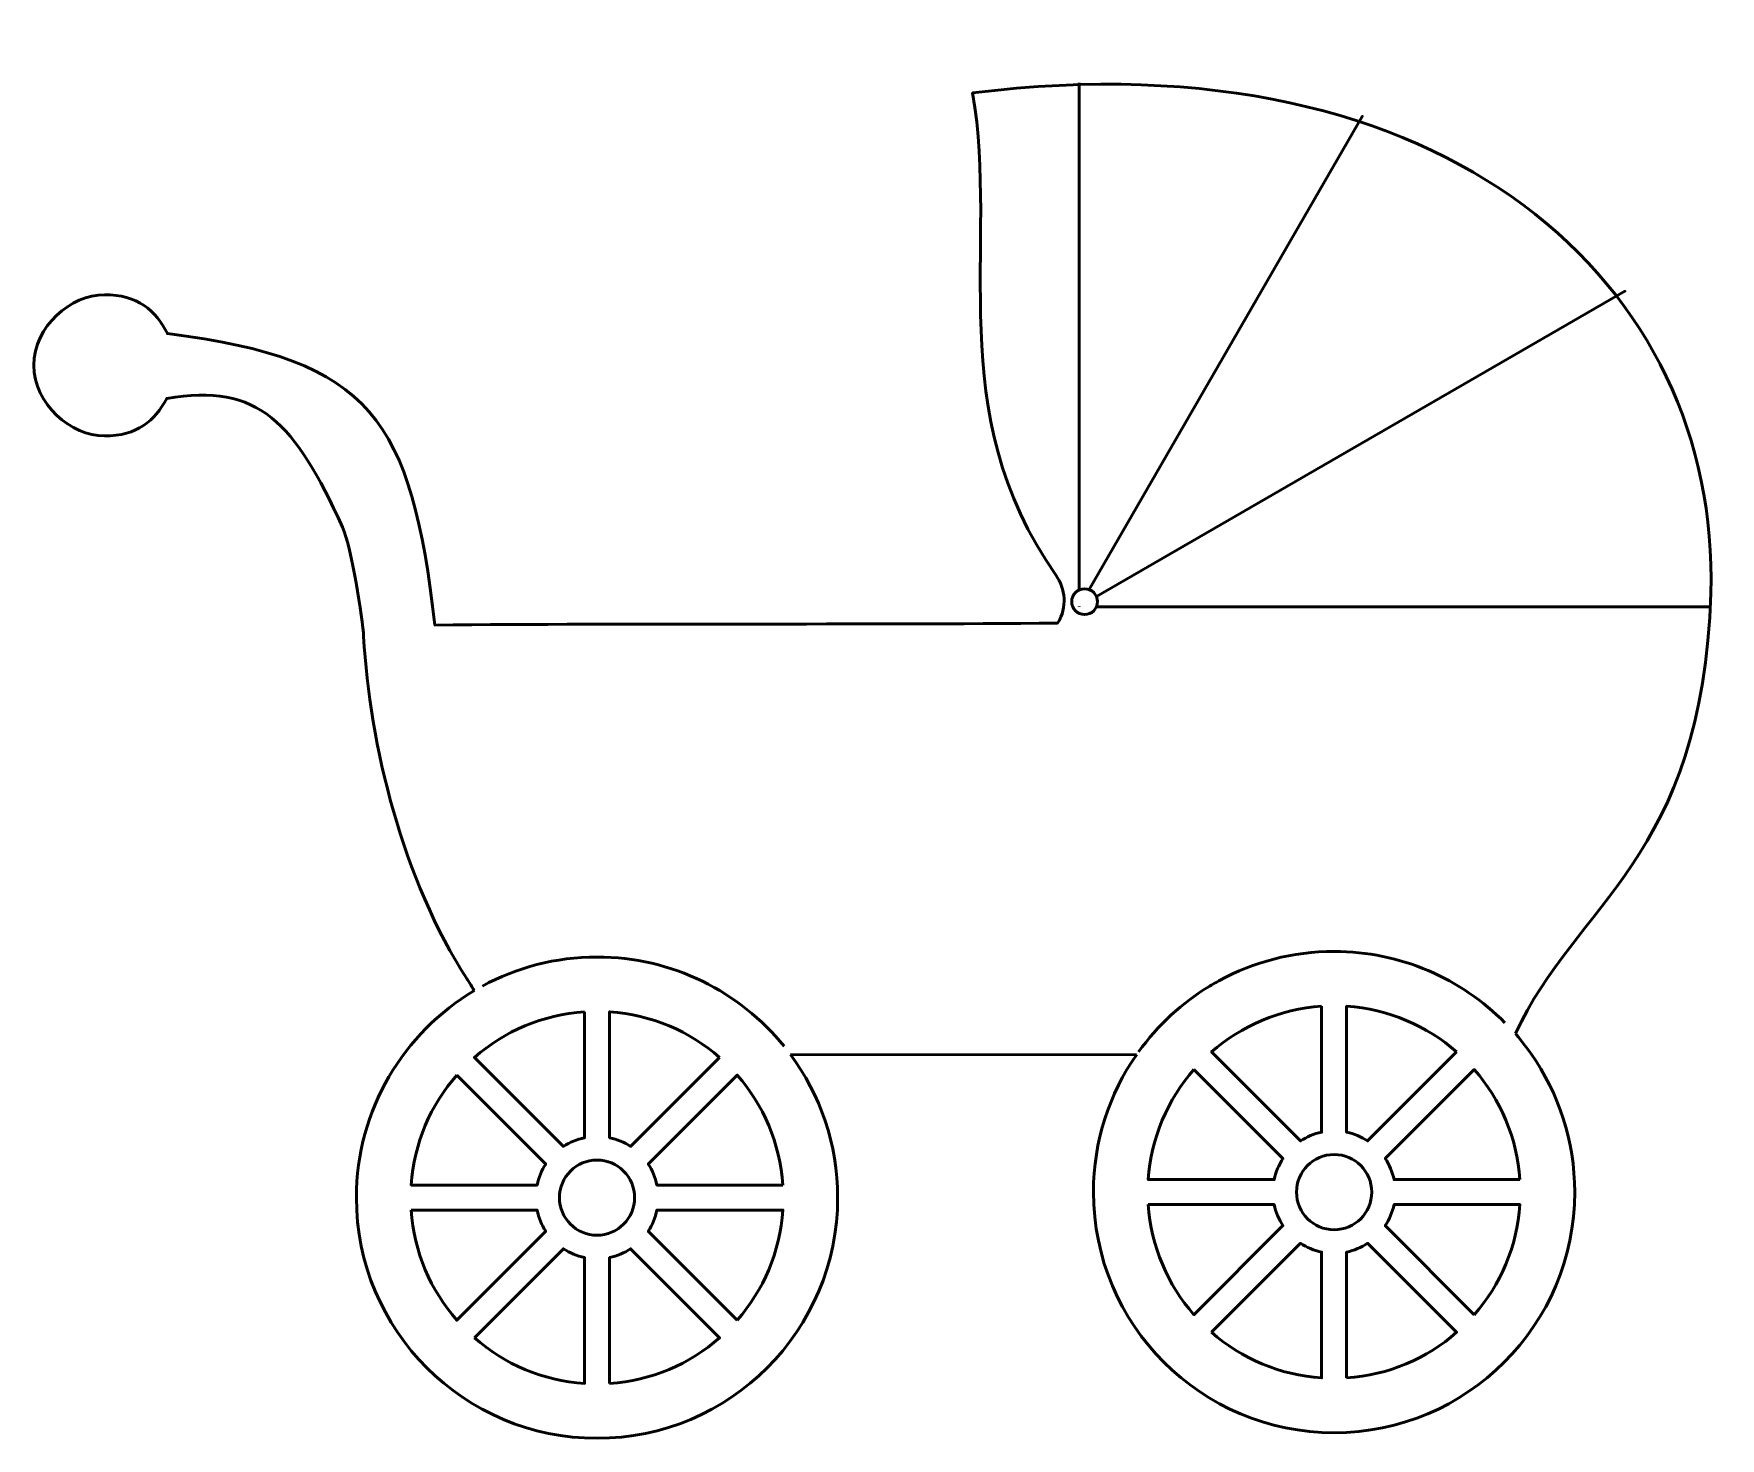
# Model space of a CAD drawing. Header units: centimetres. Extents: x -59 to -13.7, y -29.1 to 8.7.
import ezdxf

# ---------------------------------------------------------------- set-up
doc = ezdxf.new("R2010")
doc.units = ezdxf.units.CM
doc.header["$MEASUREMENT"] = 0
doc.layers.add('Layer 1', color=7, linetype='Continuous')

msp = doc.modelspace()

# ---------------------------------------------------------------- linework, layer by layer
at = {"layer": 'Layer 1', "color": 114, "lineweight": 50}
for points, knots in [([(-47.19462, -17.03866), (-47.20455, -17.02358), (-47.37361, -16.74756), (-47.38348, -16.73242), (-47.38348, -16.73242), (-49.11439, -14.07855), (-50.00877, -10.41391), (-50.16425, -7.53456), (-50.16425, -7.53456), (-50.18965, -7.06418), (-50.48838, -5.13362), (-50.73413, -4.59431), (-50.73413, -4.59431), (-52.00694, -1.80133), (-52.97144, -0.70973), (-55.45098, -1.14028), (-55.45098, -1.14028), (-55.76961, -1.73907), (-56.23936, -2.14692), (-57.12552, -2.14692), (-57.12552, -2.14692), (-58.01168, -2.14692), (-59.0212, -1.298), (-59.0212, -0.25119), (-59.0212, -0.25119), (-59.0212, 0.79562), (-58.01952, 1.64449), (-57.12552, 1.64449), (-57.12552, 1.64449), (-56.23152, 1.64449), (-55.74243, 1.21881), (-55.43075, 0.59872), (-55.43075, 0.59872), (-49.92431, -0.08076), (-48.88968, -1.71868), (-48.25113, -7.22363), (-48.25113, -7.22363), (-43.05297, -7.17724), (-36.73422, -7.21735), (-31.53603, -7.17091), (-31.53603, -7.17091), (-31.26396, -6.74452), (-31.32886, -6.24379), (-31.5785, -5.88953), (-31.5785, -5.88953), (-34.67585, -1.49474), (-33.10154, 2.93882), (-33.81654, 7.0608), (-33.81654, 7.0608), (-21.06507, 8.65094), (-13.74643, 1.91149), (-13.99945, -6.36947), (-13.99945, -6.36947), (-14.21797, -13.52388), (-17.64594, -14.67488), (-19.23918, -18.19314)], [0, 0, 0, 0, 0.06666667, 0.06666667, 0.06666667, 0.06666667, 0.13333333, 0.13333333, 0.13333333, 0.13333333, 0.2, 0.2, 0.2, 0.2, 0.26666667, 0.26666667, 0.26666667, 0.26666667, 0.33333333, 0.33333333, 0.33333333, 0.33333333, 0.4, 0.4, 0.4, 0.4, 0.46666667, 0.46666667, 0.46666667, 0.46666667, 0.53333333, 0.53333333, 0.53333333, 0.53333333, 0.6, 0.6, 0.6, 0.6, 0.66666667, 0.66666667, 0.66666667, 0.66666667, 0.73333333, 0.73333333, 0.73333333, 0.73333333, 0.8, 0.8, 0.8, 0.8, 0.86666667, 0.86666667, 0.86666667, 0.86666667, 1, 1, 1, 1]), ([(-30.81091, -6.25034), (-30.61997, -6.25034), (-30.46513, -6.40518), (-30.46513, -6.59611), (-30.46513, -6.59611), (-30.46513, -6.78705), (-30.61997, -6.94189), (-30.81091, -6.94189), (-30.81091, -6.94189), (-31.00184, -6.94189), (-31.15668, -6.78705), (-31.15668, -6.59611), (-31.15668, -6.59611), (-31.15668, -6.40518), (-31.00184, -6.25034), (-30.81091, -6.25034)], [0, 0, 0, 0, 0.2, 0.2, 0.2, 0.2, 0.4, 0.4, 0.4, 0.4, 0.6, 0.6, 0.6, 0.6, 1, 1, 1, 1]), ([(-47.19133, -17.03671), (-49.08818, -18.16234), (-50.35995, -20.23109), (-50.35995, -22.59628), (-50.35995, -22.59628), (-50.35995, -26.16348), (-47.46706, -29.05637), (-43.89985, -29.05637), (-43.89985, -29.05637), (-40.33265, -29.05637), (-37.43976, -26.16348), (-37.43976, -22.59628), (-37.43976, -22.59628), (-37.43976, -21.15606), (-37.91132, -19.82576), (-38.70841, -18.75139)], [0, 0, 0, 0, 0.2, 0.2, 0.2, 0.2, 0.4, 0.4, 0.4, 0.4, 0.6, 0.6, 0.6, 0.6, 1, 1, 1, 1]), ([(-44.23493, -17.60781), (-45.36328, -17.6825), (-46.38938, -18.13164), (-47.19013, -18.83214), (-47.19013, -18.83214), (-47.19013, -18.83214), (-44.80019, -21.2221), (-44.80019, -21.2221), (-44.80019, -21.2221), (-44.63091, -21.11092), (-44.43993, -21.03018), (-44.23493, -20.98767), (-44.23493, -20.98767), (-44.23493, -20.98767), (-44.23493, -17.60781), (-44.23493, -17.60781)], [0, 0, 0, 0, 0.2, 0.2, 0.2, 0.2, 0.4, 0.4, 0.4, 0.4, 0.6, 0.6, 0.6, 0.6, 1, 1, 1, 1]), ([(-40.60957, -18.83214), (-41.41024, -18.13156), (-42.43643, -17.68254), (-43.56478, -17.60781), (-43.56478, -17.60781), (-43.56478, -17.60781), (-43.56478, -20.98767), (-43.56478, -20.98767), (-43.56478, -20.98767), (-43.35979, -21.03018), (-43.16875, -21.11092), (-42.99952, -21.2221), (-42.99952, -21.2221), (-42.99952, -21.2221), (-40.60957, -18.83214), (-40.60957, -18.83214)], [0, 0, 0, 0, 0.2, 0.2, 0.2, 0.2, 0.4, 0.4, 0.4, 0.4, 0.6, 0.6, 0.6, 0.6, 1, 1, 1, 1]), ([(-24.44819, -17.45967), (-25.57654, -17.53436), (-26.60264, -17.9835), (-27.40339, -18.684), (-27.40339, -18.684), (-27.40339, -18.684), (-25.01345, -21.07396), (-25.01345, -21.07396), (-25.01345, -21.07396), (-24.84417, -20.96278), (-24.65319, -20.88204), (-24.44819, -20.83953), (-24.44819, -20.83953), (-24.44819, -20.83953), (-24.44819, -17.45967), (-24.44819, -17.45967)], [0, 0, 0, 0, 0.2, 0.2, 0.2, 0.2, 0.4, 0.4, 0.4, 0.4, 0.6, 0.6, 0.6, 0.6, 1, 1, 1, 1]), ([(-20.82283, -18.684), (-21.6235, -17.98342), (-22.64969, -17.5344), (-23.77804, -17.45967), (-23.77804, -17.45967), (-23.77804, -17.45967), (-23.77804, -20.83953), (-23.77804, -20.83953), (-23.77804, -20.83953), (-23.57305, -20.88204), (-23.38201, -20.96278), (-23.21278, -21.07396), (-23.21278, -21.07396), (-23.21278, -21.07396), (-20.82283, -18.684), (-20.82283, -18.684)], [0, 0, 0, 0, 0.2, 0.2, 0.2, 0.2, 0.4, 0.4, 0.4, 0.4, 0.6, 0.6, 0.6, 0.6, 1, 1, 1, 1]), ([(-29.4128, -18.7536), (-30.14415, -19.80063), (-30.57321, -21.07439), (-30.57321, -22.44814), (-30.57321, -22.44814), (-30.57321, -26.01534), (-27.68032, -28.90823), (-24.11311, -28.90823), (-24.11311, -28.90823), (-20.54591, -28.90823), (-17.65302, -26.01534), (-17.65302, -22.44814), (-17.65302, -22.44814), (-17.65302, -21.06709), (-18.08664, -19.78711), (-18.82508, -18.73696), (-18.82508, -18.73696), (-18.85671, -18.69198), (-19.20643, -18.23728), (-19.23918, -18.19314)], [0, 0, 0, 0, 0.16666667, 0.16666667, 0.16666667, 0.16666667, 0.33333333, 0.33333333, 0.33333333, 0.33333333, 0.5, 0.5, 0.5, 0.5, 0.66666667, 0.66666667, 0.66666667, 0.66666667, 1, 1, 1, 1]), ([(-47.66399, -19.30598), (-48.36457, -20.10665), (-48.81359, -21.13285), (-48.88833, -22.26119), (-48.88833, -22.26119), (-48.88833, -22.26119), (-45.50846, -22.26119), (-45.50846, -22.26119), (-45.50846, -22.26119), (-45.46595, -22.0562), (-45.3852, -21.86518), (-45.27403, -21.69594), (-45.27403, -21.69594), (-45.27403, -21.69594), (-47.66399, -19.30598), (-47.66399, -19.30598)], [0, 0, 0, 0, 0.2, 0.2, 0.2, 0.2, 0.4, 0.4, 0.4, 0.4, 0.6, 0.6, 0.6, 0.6, 1, 1, 1, 1]), ([(-38.91139, -22.26119), (-38.98609, -21.13285), (-39.43523, -20.10674), (-40.13572, -19.30598), (-40.13572, -19.30598), (-40.13572, -19.30598), (-42.52567, -21.69594), (-42.52567, -21.69594), (-42.52567, -21.69594), (-42.41449, -21.86521), (-42.33376, -22.0562), (-42.29124, -22.26119), (-42.29124, -22.26119), (-42.29124, -22.26119), (-38.91139, -22.26119), (-38.91139, -22.26119)], [0, 0, 0, 0, 0.2, 0.2, 0.2, 0.2, 0.4, 0.4, 0.4, 0.4, 0.6, 0.6, 0.6, 0.6, 1, 1, 1, 1]), ([(-27.87725, -19.15784), (-28.57783, -19.95851), (-29.02685, -20.98471), (-29.10159, -22.11305), (-29.10159, -22.11305), (-29.10159, -22.11305), (-25.72172, -22.11305), (-25.72172, -22.11305), (-25.72172, -22.11305), (-25.67921, -21.90806), (-25.59846, -21.71704), (-25.48729, -21.5478), (-25.48729, -21.5478), (-25.48729, -21.5478), (-27.87725, -19.15784), (-27.87725, -19.15784)], [0, 0, 0, 0, 0.2, 0.2, 0.2, 0.2, 0.4, 0.4, 0.4, 0.4, 0.6, 0.6, 0.6, 0.6, 1, 1, 1, 1]), ([(-19.12465, -22.11305), (-19.19935, -20.98471), (-19.64849, -19.9586), (-20.34898, -19.15784), (-20.34898, -19.15784), (-20.34898, -19.15784), (-22.73893, -21.5478), (-22.73893, -21.5478), (-22.73893, -21.5478), (-22.62775, -21.71707), (-22.54702, -21.90806), (-22.5045, -22.11305), (-22.5045, -22.11305), (-22.5045, -22.11305), (-19.12465, -22.11305), (-19.12465, -22.11305)], [0, 0, 0, 0, 0.2, 0.2, 0.2, 0.2, 0.4, 0.4, 0.4, 0.4, 0.6, 0.6, 0.6, 0.6, 1, 1, 1, 1]), ([(-43.89985, -21.58671), (-44.45732, -21.58671), (-44.90942, -22.03881), (-44.90942, -22.59628), (-44.90942, -22.59628), (-44.90942, -23.15376), (-44.45732, -23.60584), (-43.89985, -23.60584), (-43.89985, -23.60584), (-43.34237, -23.60584), (-42.8903, -23.15376), (-42.8903, -22.59628), (-42.8903, -22.59628), (-42.8903, -22.03881), (-43.34237, -21.58671), (-43.89985, -21.58671)], [0, 0, 0, 0, 0.2, 0.2, 0.2, 0.2, 0.4, 0.4, 0.4, 0.4, 0.6, 0.6, 0.6, 0.6, 1, 1, 1, 1]), ([(-24.11311, -21.43857), (-24.67058, -21.43857), (-25.12268, -21.89067), (-25.12268, -22.44814), (-25.12268, -22.44814), (-25.12268, -23.00562), (-24.67058, -23.4577), (-24.11311, -23.4577), (-24.11311, -23.4577), (-23.55563, -23.4577), (-23.10356, -23.00562), (-23.10356, -22.44814), (-23.10356, -22.44814), (-23.10356, -21.89067), (-23.55563, -21.43857), (-24.11311, -21.43857)], [0, 0, 0, 0, 0.2, 0.2, 0.2, 0.2, 0.4, 0.4, 0.4, 0.4, 0.6, 0.6, 0.6, 0.6, 1, 1, 1, 1]), ([(-48.88833, -22.93134), (-48.81363, -24.0597), (-48.36447, -25.0858), (-47.66399, -25.88656), (-47.66399, -25.88656), (-47.66399, -25.88656), (-45.27403, -23.4966), (-45.27403, -23.4966), (-45.27403, -23.4966), (-45.3852, -23.32733), (-45.46595, -23.13634), (-45.50846, -22.93134), (-45.50846, -22.93134), (-45.50846, -22.93134), (-48.88833, -22.93134), (-48.88833, -22.93134)], [0, 0, 0, 0, 0.2, 0.2, 0.2, 0.2, 0.4, 0.4, 0.4, 0.4, 0.6, 0.6, 0.6, 0.6, 1, 1, 1, 1]), ([(-40.13572, -25.88656), (-39.43515, -25.08589), (-38.98612, -24.0597), (-38.91139, -22.93134), (-38.91139, -22.93134), (-38.91139, -22.93134), (-42.29124, -22.93134), (-42.29124, -22.93134), (-42.29124, -22.93134), (-42.33376, -23.13634), (-42.41449, -23.32738), (-42.52567, -23.4966), (-42.52567, -23.4966), (-42.52567, -23.4966), (-40.13572, -25.88656), (-40.13572, -25.88656)], [0, 0, 0, 0, 0.2, 0.2, 0.2, 0.2, 0.4, 0.4, 0.4, 0.4, 0.6, 0.6, 0.6, 0.6, 1, 1, 1, 1]), ([(-29.10159, -22.7832), (-29.02689, -23.91156), (-28.57773, -24.93766), (-27.87725, -25.73842), (-27.87725, -25.73842), (-27.87725, -25.73842), (-25.48729, -23.34846), (-25.48729, -23.34846), (-25.48729, -23.34846), (-25.59846, -23.17919), (-25.67921, -22.9882), (-25.72172, -22.7832), (-25.72172, -22.7832), (-25.72172, -22.7832), (-29.10159, -22.7832), (-29.10159, -22.7832)], [0, 0, 0, 0, 0.2, 0.2, 0.2, 0.2, 0.4, 0.4, 0.4, 0.4, 0.6, 0.6, 0.6, 0.6, 1, 1, 1, 1]), ([(-20.34898, -25.73842), (-19.64841, -24.93775), (-19.19938, -23.91156), (-19.12465, -22.7832), (-19.12465, -22.7832), (-19.12465, -22.7832), (-22.5045, -22.7832), (-22.5045, -22.7832), (-22.5045, -22.7832), (-22.54702, -22.9882), (-22.62775, -23.17924), (-22.73893, -23.34846), (-22.73893, -23.34846), (-22.73893, -23.34846), (-20.34898, -25.73842), (-20.34898, -25.73842)], [0, 0, 0, 0, 0.2, 0.2, 0.2, 0.2, 0.4, 0.4, 0.4, 0.4, 0.6, 0.6, 0.6, 0.6, 1, 1, 1, 1]), ([(-47.19013, -26.36041), (-46.38948, -27.06098), (-45.36328, -27.51001), (-44.23493, -27.58474), (-44.23493, -27.58474), (-44.23493, -27.58474), (-44.23493, -24.20487), (-44.23493, -24.20487), (-44.23493, -24.20487), (-44.43993, -24.16237), (-44.63095, -24.08162), (-44.80019, -23.97045), (-44.80019, -23.97045), (-44.80019, -23.97045), (-47.19013, -26.36041), (-47.19013, -26.36041)], [0, 0, 0, 0, 0.2, 0.2, 0.2, 0.2, 0.4, 0.4, 0.4, 0.4, 0.6, 0.6, 0.6, 0.6, 1, 1, 1, 1]), ([(-43.56478, -27.58474), (-42.43643, -27.51004), (-41.41032, -27.06089), (-40.60957, -26.36041), (-40.60957, -26.36041), (-40.60957, -26.36041), (-42.99952, -23.97045), (-42.99952, -23.97045), (-42.99952, -23.97045), (-43.16875, -24.08162), (-43.35979, -24.16237), (-43.56478, -24.20487), (-43.56478, -24.20487), (-43.56478, -24.20487), (-43.56478, -27.58474), (-43.56478, -27.58474)], [0, 0, 0, 0, 0.2, 0.2, 0.2, 0.2, 0.4, 0.4, 0.4, 0.4, 0.6, 0.6, 0.6, 0.6, 1, 1, 1, 1]), ([(-27.40339, -26.21227), (-26.60274, -26.91284), (-25.57654, -27.36187), (-24.44819, -27.4366), (-24.44819, -27.4366), (-24.44819, -27.4366), (-24.44819, -24.05673), (-24.44819, -24.05673), (-24.44819, -24.05673), (-24.65319, -24.01423), (-24.84421, -23.93348), (-25.01345, -23.82231), (-25.01345, -23.82231), (-25.01345, -23.82231), (-27.40339, -26.21227), (-27.40339, -26.21227)], [0, 0, 0, 0, 0.2, 0.2, 0.2, 0.2, 0.4, 0.4, 0.4, 0.4, 0.6, 0.6, 0.6, 0.6, 1, 1, 1, 1]), ([(-23.77804, -27.4366), (-22.64969, -27.3619), (-21.62358, -26.91275), (-20.82283, -26.21227), (-20.82283, -26.21227), (-20.82283, -26.21227), (-23.21278, -23.82231), (-23.21278, -23.82231), (-23.21278, -23.82231), (-23.38201, -23.93348), (-23.57305, -24.01423), (-23.77804, -24.05673), (-23.77804, -24.05673), (-23.77804, -24.05673), (-23.77804, -27.4366), (-23.77804, -27.4366)], [0, 0, 0, 0, 0.2, 0.2, 0.2, 0.2, 0.4, 0.4, 0.4, 0.4, 0.6, 0.6, 0.6, 0.6, 1, 1, 1, 1])]:
    msp.add_open_spline(points, degree=3, knots=knots, dxfattribs=at)
at = {"layer": 'Layer 1', "color": 22, "lineweight": 50}
msp.add_open_spline([(-30.95891, 7.33046), (-30.95891, 7.33046), (-30.95891, -6.28356), (-30.95891, -6.28356)], degree=3, dxfattribs=at)
for points, knots in [([(-30.68968, -6.27222), (-30.68968, -6.27222), (-23.35675, 6.4288), (-23.35675, 6.4288), (-23.35675, 6.4288), (-23.35675, 6.4288), (-30.68968, -6.27222), (-30.68968, -6.27222)], [0, 0, 0, 0, 0.33333333, 0.33333333, 0.33333333, 0.33333333, 1, 1, 1, 1]), ([(-30.49263, -6.46081), (-30.49263, -6.46081), (-16.30794, 1.7373), (-16.30794, 1.7373), (-16.30794, 1.7373), (-16.30794, 1.7373), (-30.49263, -6.46081), (-30.49263, -6.46081)], [0, 0, 0, 0, 0.33333333, 0.33333333, 0.33333333, 0.33333333, 1, 1, 1, 1]), ([(-30.49579, -6.73864), (-30.49579, -6.73864), (-21.01896, -6.73864), (-21.01896, -6.73864), (-21.01896, -6.73864), (-21.01896, -6.73864), (-14.04364, -6.73864), (-14.04364, -6.73864), (-14.04364, -6.73864), (-14.04364, -6.73864), (-30.49579, -6.73864), (-30.49579, -6.73864)], [0, 0, 0, 0, 0.25, 0.25, 0.25, 0.25, 0.5, 0.5, 0.5, 0.5, 1, 1, 1, 1])]:
    msp.add_open_spline(points, degree=3, knots=knots, dxfattribs=at)
at = {"layer": 'Layer 1', "color": 114, "lineweight": 50}
for points in [[(-30.95891, -6.7303), (-30.95891, -6.7303), (-30.95381, -6.72735), (-30.95381, -6.72735)], [(-30.95891, -6.73854), (-30.95891, -6.73854), (-30.95381, -6.7297), (-30.95381, -6.7297)], [(-29.41721, -18.75992), (-29.41721, -18.75992), (-38.70899, -18.7506), (-38.70899, -18.7506)]]:
    msp.add_open_spline(points, degree=3, dxfattribs=at)
at = {"layer": 'Layer 1', "color": 240, "lineweight": 50}
for points in [[(-38.87749, -18.53334), (-40.06195, -17.07112), (-41.87194, -16.13618), (-43.89985, -16.13618), (-43.89985, -16.13618), (-45.01425, -16.13618), (-46.06284, -16.41851), (-46.97797, -16.91552)], [(-19.52544, -17.90041), (-20.6961, -16.71955), (-22.31936, -15.98804), (-24.11311, -15.98804), (-24.11311, -15.98804), (-25.22751, -15.98804), (-26.2761, -16.27037), (-27.19123, -16.76738)], [(-27.19123, -16.76738), (-27.20669, -16.77655), (-27.43548, -16.90698), (-27.45084, -16.91627), (-27.45084, -16.91627), (-28.20011, -17.36938), (-28.84996, -17.97047), (-29.35986, -18.67893)]]:
    msp.add_open_spline(points, degree=3, knots=[0, 0, 0, 0, 0.33333333, 0.33333333, 0.33333333, 0.33333333, 1, 1, 1, 1], dxfattribs=at)

doc.saveas('drawing.dxf')
